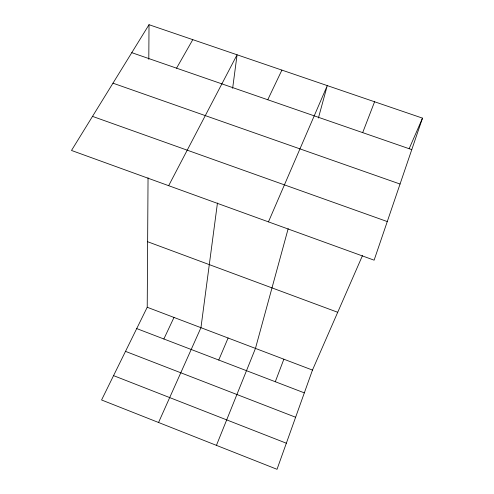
<?xml version="1.0" encoding="UTF-8"?>
<svg xmlns="http://www.w3.org/2000/svg" width="494" height="494" viewBox="0 0 494 494"><rect width="100%" height="100%" fill="white"/><g stroke="black" fill="none" stroke-linecap="round" stroke-linejoin="round"><path stroke-width="0.74" d="M362.479 255.577L312.474 370.08L277.023 469.3L101.573 399.973L147.218 307.262L148.046 177.791M148.799 59.305L149.021 24.7L422.5 118.14L374.119 260.177L71.5 150.46L149.021 24.7M217.453 203.003L200.947 327.689L158.555 422.487M232.637 88.309L237.077 54.791L168.664 185.688M288.181 228.648L255.46 348.406L216.434 445.36M318.408 118.017L327.269 85.604L268.452 221.868M275.3 381.732L283.859 359.2M362.682 132.627L374.582 101.77M218.743 360.04L228.105 338.007M409.162 148.688L422.5 118.14M163.86 338.989L173.987 317.438M267.76 99.757L281.901 70.105M176.556 68.172L192.79 39.656M131.781 52.667L411.774 149.626M112.972 83.177L400.054 184.04M92.508 116.38L387.271 221.565M147.638 241.727L337.711 312.282M147.218 307.262L312.474 370.08M136.721 328.578L304.329 392.866M125.507 351.37L295.622 417.245M113.558 375.625L286.341 443.217"/></g></svg>
